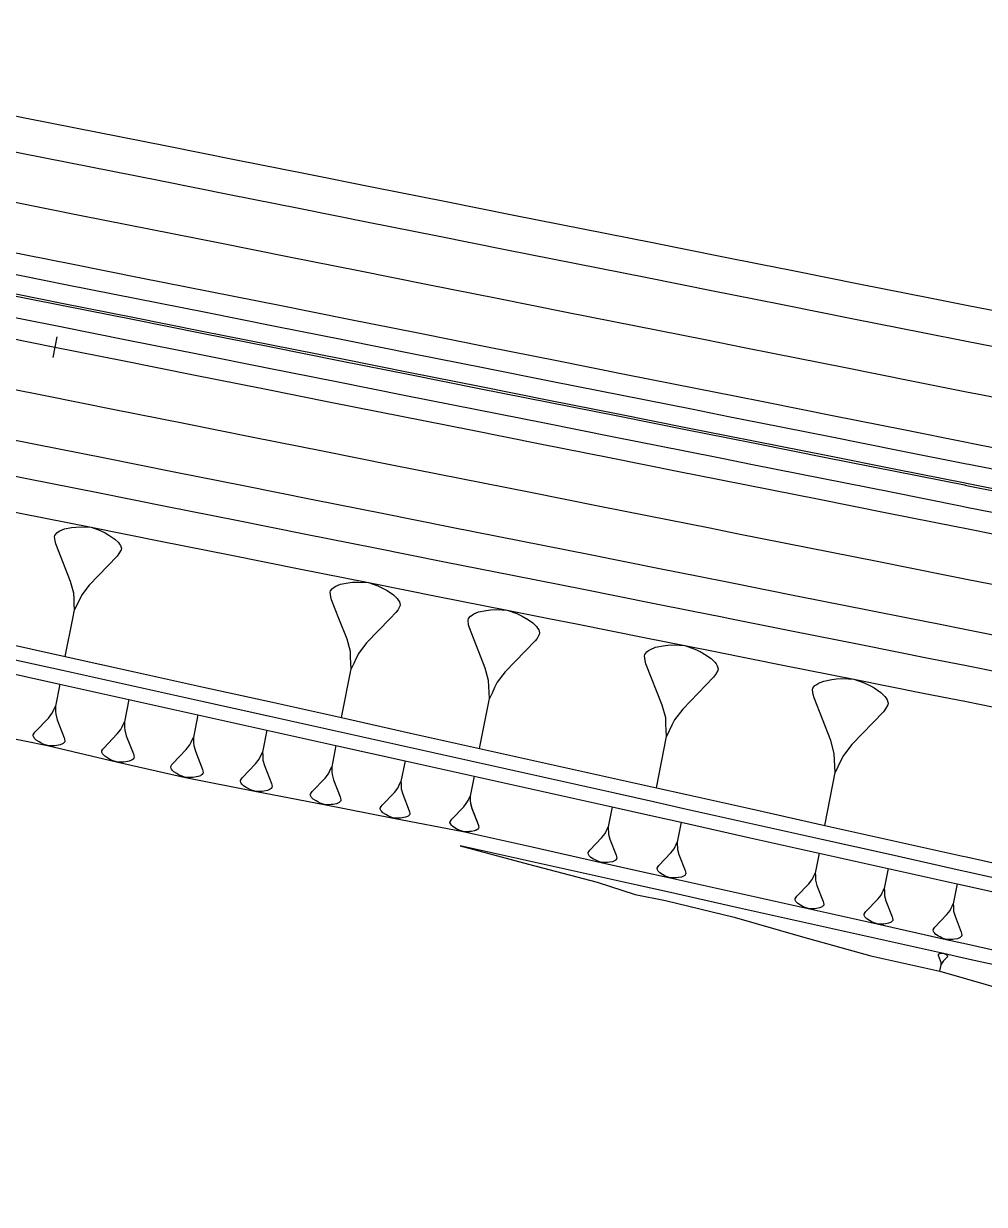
# Model space of a CAD drawing. Extents: x 388537 to 389570, y 804803 to 804975.
# Drawn here: x 389133.3 to 389201.3, y 804858.6 to 804942.1 of the extents above; entities that cross this region are included whole.
import ezdxf

# ---------------------------------------------------------------- set-up
doc = ezdxf.new("R2010")
doc.units = 0
doc.layers.get('0').update_dxf_attribs({"linetype": 'CONTINUOUS'})

msp = doc.modelspace()

# ---------------------------------------------------------------- linework, layer by layer
at = {"color": 3}
msp.add_line((389135.6738, 804919.9291), (389135.3809, 804918.4579), dxfattribs=at)
at = {"color": 7}
for p, q in [((389136.7134, 804906.4281), (389137.0145, 804906.466)), ((389137.0145, 804906.466), (389137.4098, 804906.4852)), ((389137.4098, 804906.4852), (389138.0876, 804906.4481)), ((389138.0876, 804906.4481), (389138.7278, 804906.2227)), ((389135.5091, 804905.787), (389135.5278, 804905.8812)), ((389135.547, 804905.4859), (389135.5091, 804905.787)), ((389135.5278, 804905.8812), (389135.6595, 804906.0507)), ((389135.6595, 804906.0507), (389135.7723, 804906.1261)), ((389135.7723, 804906.1261), (389135.8852, 804906.2015)), ((389135.8852, 804906.2015), (389136.2051, 804906.3336)), ((389136.2051, 804906.3336), (389136.7134, 804906.4281)), ((389138.7278, 804906.2227), (389139.0856, 804906.0536)), ((389139.0856, 804906.0536), (389139.3493, 804905.9032)), ((389139.3493, 804905.9032), (389139.7825, 804905.6212)), ((389139.7825, 804905.6212), (389140.0275, 804905.3767)), ((389135.6036, 804905.2788), (389135.547, 804905.4859)), ((389136.6413, 804902.6254), (389135.6036, 804905.2788)), ((389140.0275, 804905.3767), (389140.1029, 804905.2638)), ((389140.2162, 804904.8497), (389140.0658, 804904.5861)), ((389140.1029, 804905.2638), (389140.1783, 804905.1509)), ((389140.1783, 804905.1509), (389140.2349, 804904.9439)), ((389140.2349, 804904.9439), (389140.2162, 804904.8497)), ((389139.9342, 804904.4165), (389137.9592, 804902.3629)), ((389140.0658, 804904.5861), (389139.9342, 804904.4165)), ((389136.8679, 804901.7972), (389136.6413, 804902.6254)), ((389137.9592, 804902.3629), (389137.4327, 804901.6848)), ((389155.2798, 804902.2054), (389155.3979, 804902.2843)), ((389155.3979, 804902.2843), (389155.7327, 804902.4224)), ((389155.7327, 804902.4224), (389156.2645, 804902.5214)), ((389156.2645, 804902.5214), (389156.5796, 804902.561)), ((389156.5796, 804902.561), (389156.9933, 804902.5811)), ((389156.9933, 804902.5811), (389157.7025, 804902.5423)), ((389157.7025, 804902.5423), (389158.3724, 804902.3065)), ((389158.3724, 804902.3065), (389158.7469, 804902.1295)), ((389136.887, 804901.4019), (389136.8679, 804901.7972)), ((389137.4327, 804901.6848), (389137.2636, 804901.3269)), ((389155.0043, 804901.8506), (389155.0239, 804901.9491)), ((389155.044, 804901.5354), (389155.0043, 804901.8506)), ((389155.0239, 804901.9491), (389155.1617, 804902.1265)), ((389155.1033, 804901.3188), (389155.044, 804901.5354)), ((389155.1617, 804902.1265), (389155.2798, 804902.2054)), ((389158.7469, 804902.1295), (389159.0228, 804901.9721)), ((389159.0228, 804901.9721), (389159.4761, 804901.677)), ((389159.4761, 804901.677), (389159.7324, 804901.4212)), ((389136.8036, 804900), (389136.9253, 804900.6113)), ((389136.9062, 804901.0066), (389136.887, 804901.4019)), ((389136.9253, 804900.6113), (389136.9062, 804901.0066)), ((389137.0945, 804900.9691), (389136.9253, 804900.6113)), ((389137.2636, 804901.3269), (389137.0945, 804900.9691)), ((389155.619, 804900), (389155.1033, 804901.3188)), ((389159.7324, 804901.4212), (389159.8113, 804901.303)), ((389159.9299, 804900.8698), (389159.7725, 804900.5939)), ((389159.8113, 804901.303), (389159.8902, 804901.1849)), ((389159.8902, 804901.1849), (389159.9495, 804900.9683)), ((389159.9495, 804900.9683), (389159.9299, 804900.8698)), ((389166.0391, 804900.568), (389166.3614, 804900.6086)), ((389166.3614, 804900.6086), (389166.7845, 804900.6291)), ((389166.7845, 804900.6291), (389167.5099, 804900.5894)), ((389136.2692, 804897.3163), (389136.8036, 804900)), ((389156.189, 804898.5422), (389155.619, 804900)), ((389159.2343, 804900), (389157.5682, 804898.2675)), ((389159.6348, 804900.4165), (389159.2343, 804900)), ((389159.7725, 804900.5939), (389159.6348, 804900.4165)), ((389164.7501, 804899.8819), (389164.7702, 804899.9826)), ((389164.7907, 804899.5595), (389164.7501, 804899.8819)), ((389164.7702, 804899.9826), (389164.7837, 804900)), ((389164.7837, 804900), (389164.9111, 804900.1641)), ((389164.9111, 804900.1641), (389165.0319, 804900.2448)), ((389165.0319, 804900.2448), (389165.1527, 804900.3255)), ((389165.1527, 804900.3255), (389165.4951, 804900.4668)), ((389165.4951, 804900.4668), (389166.0391, 804900.568)), ((389167.5099, 804900.5894), (389168.1952, 804900.3482)), ((389168.1952, 804900.3482), (389168.5782, 804900.1672)), ((389168.5782, 804900.1672), (389168.8604, 804900.0062)), ((389168.8604, 804900.0062), (389168.87, 804900)), ((389168.87, 804900), (389169.3241, 804899.7044)), ((389164.8513, 804899.3379), (389164.7907, 804899.5595)), ((389165.9619, 804896.4978), (389164.8513, 804899.3379)), ((389169.3241, 804899.7044), (389169.5863, 804899.4426)), ((389169.5863, 804899.4426), (389169.667, 804899.3218)), ((389169.667, 804899.3218), (389169.7477, 804899.201)), ((389169.7477, 804899.201), (389169.8083, 804898.9794)), ((389169.8083, 804898.9794), (389169.7882, 804898.8786)), ((389156.4262, 804897.6756), (389156.189, 804898.5422)), ((389157.5682, 804898.2675), (389157.0172, 804897.5579)), ((389169.4864, 804898.415), (389167.3726, 804896.2169)), ((389169.6273, 804898.5964), (389169.4864, 804898.415)), ((389169.7882, 804898.8786), (389169.6273, 804898.5964)), ((389178.5538, 804898.0668), (389178.8856, 804898.1086)), ((389178.8856, 804898.1086), (389179.3211, 804898.1297)), ((389179.3211, 804898.1297), (389180.0677, 804898.0888)), ((389156.4462, 804897.262), (389156.4262, 804897.6756)), ((389156.4663, 804896.8483), (389156.4462, 804897.262)), ((389157.0172, 804897.5579), (389156.8403, 804897.1835)), ((389177.2271, 804897.3606), (389177.2478, 804897.4643)), ((389177.2689, 804897.0288), (389177.2271, 804897.3606)), ((389177.2478, 804897.4643), (389177.3928, 804897.6511)), ((389177.3928, 804897.6511), (389177.5171, 804897.7341)), ((389177.5171, 804897.7341), (389177.6415, 804897.8172)), ((389177.6415, 804897.8172), (389177.9939, 804897.9627)), ((389177.9939, 804897.9627), (389178.5538, 804898.0668)), ((389180.0677, 804898.0888), (389180.773, 804897.8406)), ((389180.773, 804897.8406), (389181.1672, 804897.6542)), ((389181.1672, 804897.6542), (389181.4577, 804897.4886)), ((389181.4577, 804897.4886), (389181.935, 804897.1779)), ((389155.7997, 804892.9868), (389156.4863, 804896.4346)), ((389156.4863, 804896.4346), (389156.4663, 804896.8483)), ((389156.6633, 804896.8091), (389156.4863, 804896.4346)), ((389156.8403, 804897.1835), (389156.6633, 804896.8091)), ((389166.2044, 804895.6115), (389165.9619, 804896.4978)), ((389177.3313, 804896.8007), (389177.2689, 804897.0288)), ((389178.4744, 804893.8775), (389177.3313, 804896.8007)), ((389181.935, 804897.1779), (389182.2048, 804896.9085)), ((389182.2048, 804896.9085), (389182.2878, 804896.7842)), ((389182.2878, 804896.7842), (389182.3709, 804896.6598)), ((389182.3709, 804896.6598), (389182.4333, 804896.4317)), ((389182.4333, 804896.4317), (389182.4127, 804896.328)), ((389166.2249, 804895.1884), (389166.2044, 804895.6115)), ((389167.3726, 804896.2169), (389166.809, 804895.4911)), ((389182.102, 804895.8508), (389179.9263, 804893.5884)), ((389182.247, 804896.0375), (389182.102, 804895.8508)), ((389182.4127, 804896.328), (389182.247, 804896.0375)), ((389189.898, 804895.5775), (389190.4732, 804895.6845)), ((389190.4732, 804895.6845), (389190.814, 804895.7274)), ((389190.814, 804895.7274), (389191.2615, 804895.7491)), ((389191.2615, 804895.7491), (389192.0286, 804895.7071)), ((389192.0286, 804895.7071), (389192.7532, 804895.4521)), ((389135.8786, 804895.3548), (389135.5667, 804893.7884)), ((389166.2455, 804894.7652), (389166.2249, 804895.1884)), ((389166.266, 804894.3421), (389166.2455, 804894.7652)), ((389166.628, 804895.1081), (389166.447, 804894.7251)), ((389166.809, 804895.4911), (389166.628, 804895.1081)), ((389189.1101, 804894.9589), (389189.1313, 804895.0655)), ((389189.153, 804894.618), (389189.1101, 804894.9589)), ((389189.1313, 804895.0655), (389189.2803, 804895.2574)), ((389189.2803, 804895.2574), (389189.4081, 804895.3427)), ((389189.4081, 804895.3427), (389189.5359, 804895.428)), ((389189.5359, 804895.428), (389189.898, 804895.5775)), ((389192.7532, 804895.4521), (389193.1582, 804895.2606)), ((389193.1582, 804895.2606), (389193.4567, 804895.0904)), ((389193.4567, 804895.0904), (389193.947, 804894.7712)), ((389193.947, 804894.7712), (389194.2243, 804894.4945)), ((389140.7616, 804894.2741), (389140.4442, 804892.6799)), ((389165.5637, 804890.8155), (389166.266, 804894.3421)), ((389166.447, 804894.7251), (389166.266, 804894.3421)), ((389189.2171, 804894.3837), (389189.153, 804894.618)), ((389190.3916, 804891.3804), (389189.2171, 804894.3837)), ((389194.2243, 804894.4945), (389194.3096, 804894.3667)), ((389194.3096, 804894.3667), (389194.3949, 804894.2389)), ((389194.3949, 804894.2389), (389194.459, 804894.0046)), ((389194.459, 804894.0046), (389194.4378, 804893.898)), ((389135.0752, 804892.9557), (389135.3255, 804893.278)), ((389135.3255, 804893.278), (389135.4059, 804893.4482)), ((389135.4059, 804893.4482), (389135.4863, 804893.6183)), ((389135.4863, 804893.6183), (389135.5667, 804893.7884)), ((389135.5667, 804893.7884), (389135.5758, 804893.6004)), ((389135.5758, 804893.6004), (389135.5849, 804893.4125)), ((389135.5849, 804893.4125), (389135.594, 804893.2246)), ((389135.594, 804893.2246), (389135.7018, 804892.8309)), ((389145.6443, 804893.1922), (389145.3261, 804891.5941)), ((389178.724, 804892.9652), (389178.4744, 804893.8775)), ((389179.9263, 804893.5884), (389179.3463, 804892.8413)), ((389194.1186, 804893.4077), (389191.8833, 804891.0833)), ((389194.2676, 804893.5996), (389194.1186, 804893.4077)), ((389194.4378, 804893.898), (389194.2676, 804893.5996)), ((389134.1363, 804891.9793), (389135.0752, 804892.9557)), ((389135.7018, 804892.8309), (389136.1951, 804891.5694)), ((389140.1987, 804892.1606), (389140.2805, 804892.3337)), ((389140.2805, 804892.3337), (389140.3623, 804892.5068)), ((389140.3623, 804892.5068), (389140.4442, 804892.6799)), ((389140.4442, 804892.6799), (389140.4534, 804892.4887)), ((389140.4534, 804892.4887), (389140.4627, 804892.2974)), ((389140.4627, 804892.2974), (389140.472, 804892.1062)), ((389178.7451, 804892.5298), (389178.724, 804892.9652)), ((389178.7662, 804892.0943), (389178.7451, 804892.5298)), ((389179.16, 804892.4471), (389178.9736, 804892.053)), ((389179.3463, 804892.8413), (389179.16, 804892.4471)), ((389133.9933, 804891.7286), (389134.0022, 804891.7734)), ((389134.0202, 804891.6302), (389133.9933, 804891.7286)), ((389134.0022, 804891.7734), (389134.0737, 804891.8988)), ((389134.0561, 804891.5765), (389134.0202, 804891.6302)), ((389134.0919, 804891.5229), (389134.0561, 804891.5765)), ((389134.0737, 804891.8988), (389134.1363, 804891.9793)), ((389134.2084, 804891.4066), (389134.0919, 804891.5229)), ((389136.1951, 804891.5694), (389136.222, 804891.471)), ((389136.222, 804891.471), (389136.24, 804891.3278)), ((389138.9885, 804890.8389), (389139.9439, 804891.8325)), ((389139.9439, 804891.8325), (389140.1987, 804892.1606)), ((389140.472, 804892.1062), (389140.5816, 804891.7055)), ((389140.5816, 804891.7055), (389141.0836, 804890.4217)), ((389145.162, 804891.247), (389145.2441, 804891.4205)), ((389145.2441, 804891.4205), (389145.3261, 804891.5941)), ((389145.3261, 804891.5941), (389145.3354, 804891.4024)), ((389150.5269, 804892.1093), (389150.216, 804890.5482)), ((389178.0645, 804888.0289), (389178.7873, 804891.6588)), ((389178.7873, 804891.6588), (389178.7662, 804892.0943)), ((389178.9736, 804892.053), (389178.7873, 804891.6588)), ((389134.4143, 804891.2726), (389134.2084, 804891.4066)), ((389134.5397, 804891.2011), (389134.4143, 804891.2726)), ((389134.7098, 804891.1207), (389134.5397, 804891.2011)), ((389135.0142, 804891.0135), (389134.7098, 804891.1207)), ((389135.3364, 804890.9959), (389135.0142, 804891.0135)), ((389135.5243, 804891.005), (389135.3364, 804890.9959)), ((389135.6675, 804891.023), (389135.5243, 804891.005)), ((389135.9091, 804891.068), (389135.6675, 804891.023)), ((389136.0612, 804891.1308), (389135.9091, 804891.068)), ((389136.1149, 804891.1666), (389136.0612, 804891.1308)), ((389136.1685, 804891.2024), (389136.1149, 804891.1666)), ((389136.2311, 804891.283), (389136.1685, 804891.2024)), ((389136.24, 804891.3278), (389136.2311, 804891.283)), ((389138.843, 804890.5838), (389138.852, 804890.6293)), ((389138.8704, 804890.4836), (389138.843, 804890.5838)), ((389138.852, 804890.6293), (389138.9248, 804890.7569)), ((389138.9248, 804890.7569), (389138.9885, 804890.8389)), ((389143.8668, 804889.7485), (389144.8246, 804890.7445)), ((389144.8246, 804890.7445), (389145.08, 804891.0734)), ((389145.08, 804891.0734), (389145.162, 804891.247)), ((389145.3354, 804891.4024), (389145.3447, 804891.2106)), ((389145.3447, 804891.2106), (389145.354, 804891.0189)), ((389145.354, 804891.0189), (389145.4639, 804890.6172)), ((389145.4639, 804890.6172), (389145.9672, 804889.3302)), ((389155.4092, 804891.0253), (389155.1088, 804889.5168)), ((389190.648, 804890.4431), (389190.3916, 804891.3804)), ((389191.8833, 804891.0833), (389191.2874, 804890.3158)), ((389138.9068, 804890.429), (389138.8704, 804890.4836)), ((389138.9433, 804890.3744), (389138.9068, 804890.429)), ((389139.0618, 804890.2561), (389138.9433, 804890.3744)), ((389139.2714, 804890.1197), (389139.0618, 804890.2561)), ((389139.399, 804890.0469), (389139.2714, 804890.1197)), ((389139.5721, 804889.9651), (389139.399, 804890.0469)), ((389139.8819, 804889.856), (389139.5721, 804889.9651)), ((389140.2098, 804889.8381), (389139.8819, 804889.856)), ((389140.401, 804889.8474), (389140.2098, 804889.8381)), ((389140.5467, 804889.8657), (389140.401, 804889.8474)), ((389140.7926, 804889.9115), (389140.5467, 804889.8657)), ((389140.9474, 804889.9753), (389140.7926, 804889.9115)), ((389141.002, 804890.0118), (389140.9474, 804889.9753)), ((389141.0566, 804890.0483), (389141.002, 804890.0118)), ((389141.1203, 804890.1303), (389141.0566, 804890.0483)), ((389141.0836, 804890.4217), (389141.111, 804890.3216)), ((389141.111, 804890.3216), (389141.1294, 804890.1759)), ((389141.1294, 804890.1759), (389141.1203, 804890.1303)), ((389143.8029, 804889.6662), (389143.8668, 804889.7485)), ((389149.7262, 804889.7183), (389149.9756, 804890.0396)), ((389149.9756, 804890.0396), (389150.0558, 804890.2092)), ((389150.0558, 804890.2092), (389150.1359, 804890.3787)), ((389150.1359, 804890.3787), (389150.216, 804890.5482)), ((389150.216, 804890.5482), (389150.2251, 804890.3609)), ((389150.2251, 804890.3609), (389150.2342, 804890.1736)), ((389150.2342, 804890.1736), (389150.2432, 804889.9863)), ((389150.2432, 804889.9863), (389150.3506, 804889.594)), ((389160.2913, 804889.9402), (389160.0001, 804888.4782)), ((389190.6697, 804889.9956), (389190.648, 804890.4431)), ((389190.6914, 804889.5482), (389190.6697, 804889.9956)), ((389191.0959, 804889.9108), (389190.9045, 804889.5058)), ((389191.2874, 804890.3158), (389191.0959, 804889.9108)), ((389143.7209, 804889.4927), (389143.73, 804889.5383)), ((389143.7484, 804889.3923), (389143.7209, 804889.4927)), ((389143.73, 804889.5383), (389143.8029, 804889.6662)), ((389143.7849, 804889.3375), (389143.7484, 804889.3923)), ((389143.8215, 804889.2828), (389143.7849, 804889.3375)), ((389143.9403, 804889.1642), (389143.8215, 804889.2828)), ((389144.1504, 804889.0274), (389143.9403, 804889.1642)), ((389144.2783, 804888.9544), (389144.1504, 804889.0274)), ((389144.4519, 804888.8724), (389144.2783, 804888.9544)), ((389145.8853, 804888.9193), (389145.8306, 804888.8827)), ((389145.9401, 804888.9558), (389145.8853, 804888.9193)), ((389146.0039, 804889.0381), (389145.9401, 804888.9558)), ((389145.9672, 804889.3302), (389145.9946, 804889.2298)), ((389145.9946, 804889.2298), (389146.013, 804889.0837)), ((389146.013, 804889.0837), (389146.0039, 804889.0381)), ((389148.7905, 804888.7454), (389149.7262, 804889.7183)), ((389150.3506, 804889.594), (389150.8422, 804888.3368)), ((389154.6355, 804888.715), (389154.8765, 804889.0254)), ((389154.8765, 804889.0254), (389154.954, 804889.1892)), ((389154.954, 804889.1892), (389155.0314, 804889.353)), ((389155.0314, 804889.353), (389155.1088, 804889.5168)), ((389155.1088, 804889.5168), (389155.1176, 804889.3359)), ((389155.1176, 804889.3359), (389155.1263, 804889.1549)), ((389155.1263, 804889.1549), (389155.1351, 804888.9739)), ((389155.1351, 804888.9739), (389155.2389, 804888.5948)), ((389189.9705, 804885.3714), (389190.7131, 804889.1008)), ((389190.7131, 804889.1008), (389190.6914, 804889.5482)), ((389190.9045, 804889.5058), (389190.7131, 804889.1008)), ((389144.7624, 804888.7631), (389144.4519, 804888.8724)), ((389145.0911, 804888.7451), (389144.7624, 804888.7631)), ((389145.2828, 804888.7544), (389145.0911, 804888.7451)), ((389145.4289, 804888.7728), (389145.2828, 804888.7544)), ((389145.6754, 804888.8187), (389145.4289, 804888.7728)), ((389145.8306, 804888.8827), (389145.6754, 804888.8187)), ((389148.648, 804888.4955), (389148.6569, 804888.5401)), ((389148.6748, 804888.3974), (389148.648, 804888.4955)), ((389148.6569, 804888.5401), (389148.7281, 804888.665)), ((389148.7106, 804888.3439), (389148.6748, 804888.3974)), ((389148.7463, 804888.2905), (389148.7106, 804888.3439)), ((389148.7281, 804888.665), (389148.7905, 804888.7454)), ((389148.8623, 804888.1746), (389148.7463, 804888.2905)), ((389149.0676, 804888.041), (389148.8623, 804888.1746)), ((389150.8422, 804888.3368), (389150.869, 804888.2387)), ((389150.869, 804888.2387), (389150.887, 804888.096)), ((389150.887, 804888.096), (389150.8781, 804888.0514)), ((389153.7314, 804887.7748), (389154.6355, 804888.715)), ((389155.2389, 804888.5948), (389155.7139, 804887.3801)), ((389159.775, 804888.0018), (389159.85, 804888.1606)), ((389159.85, 804888.1606), (389159.9251, 804888.3194)), ((389159.9251, 804888.3194), (389160.0001, 804888.4782)), ((389160.0001, 804888.4782), (389160.0086, 804888.3027)), ((389160.0086, 804888.3027), (389160.0171, 804888.1273)), ((389160.0171, 804888.1273), (389160.0256, 804887.9519)), ((389165.1731, 804888.854), (389164.8911, 804887.4374)), ((389165.1731, 804888.854), (389164.8916, 804887.4403)), ((389149.1925, 804887.9698), (389149.0676, 804888.041)), ((389149.362, 804887.8896), (389149.1925, 804887.9698)), ((389149.6654, 804887.7829), (389149.362, 804887.8896)), ((389149.9865, 804887.7653), (389149.6654, 804887.7829)), ((389150.1738, 804887.7744), (389149.9865, 804887.7653)), ((389150.3164, 804887.7923), (389150.1738, 804887.7744)), ((389150.5572, 804887.8371), (389150.3164, 804887.7923)), ((389150.7088, 804887.8997), (389150.5572, 804887.8371)), ((389150.7623, 804887.9354), (389150.7088, 804887.8997)), ((389150.8158, 804887.9711), (389150.7623, 804887.9354)), ((389150.8781, 804888.0514), (389150.8158, 804887.9711)), ((389153.5937, 804887.5334), (389153.6023, 804887.5765)), ((389153.6196, 804887.4386), (389153.5937, 804887.5334)), ((389153.6023, 804887.5765), (389153.6711, 804887.6972)), ((389153.6541, 804887.3869), (389153.6196, 804887.4386)), ((389153.6886, 804887.3353), (389153.6541, 804887.3869)), ((389153.6711, 804887.6972), (389153.7314, 804887.7748)), ((389153.8008, 804887.2233), (389153.6886, 804887.3353)), ((389155.7139, 804887.3801), (389155.7398, 804887.2853)), ((389155.7398, 804887.2853), (389155.7572, 804887.1474)), ((389158.6651, 804886.7897), (389159.5414, 804887.7009)), ((389159.5414, 804887.7009), (389159.775, 804888.0018)), ((389160.0256, 804887.9519), (389160.1262, 804887.5845)), ((389160.1262, 804887.5845), (389160.5866, 804886.4071)), ((389164.7457, 804887.1298), (389164.8184, 804887.2836)), ((389164.7465, 804887.1332), (389164.8191, 804887.2867)), ((389164.8184, 804887.2836), (389164.8911, 804887.4374)), ((389164.8191, 804887.2867), (389164.8916, 804887.4403)), ((389164.8911, 804887.4374), (389164.8993, 804887.2675)), ((389164.8916, 804887.4403), (389164.8998, 804887.2707)), ((389164.8993, 804887.2675), (389164.9075, 804887.0975)), ((389164.8998, 804887.2707), (389164.9081, 804887.101)), ((389153.9991, 804887.0942), (389153.8008, 804887.2233)), ((389154.1198, 804887.0254), (389153.9991, 804887.0942)), ((389154.2836, 804886.9479), (389154.1198, 804887.0254)), ((389154.5767, 804886.8448), (389154.2836, 804886.9479)), ((389154.887, 804886.8278), (389154.5767, 804886.8448)), ((389155.068, 804886.8366), (389154.887, 804886.8278)), ((389155.2058, 804886.8539), (389155.068, 804886.8366)), ((389155.4385, 804886.8972), (389155.2058, 804886.8539)), ((389155.585, 804886.9577), (389155.4385, 804886.8972)), ((389155.6366, 804886.9922), (389155.585, 804886.9577)), ((389155.6883, 804887.0267), (389155.6366, 804886.9922)), ((389155.7486, 804887.1043), (389155.6883, 804887.0267)), ((389155.7572, 804887.1474), (389155.7486, 804887.1043)), ((389158.5316, 804886.5557), (389158.5399, 804886.5975)), ((389158.5568, 804886.4639), (389158.5316, 804886.5557)), ((389158.5399, 804886.5975), (389158.6067, 804886.7145)), ((389158.5902, 804886.4138), (389158.5568, 804886.4639)), ((389158.6237, 804886.3637), (389158.5902, 804886.4138)), ((389158.6067, 804886.7145), (389158.6651, 804886.7897)), ((389160.5866, 804886.4071), (389160.6117, 804886.3152)), ((389163.5976, 804885.8016), (389164.4466, 804886.6844)), ((389163.6007, 804885.8076), (389164.448, 804886.6887)), ((389164.4466, 804886.6844), (389164.6729, 804886.976)), ((389164.448, 804886.6887), (389164.6739, 804886.9797)), ((389164.6729, 804886.976), (389164.7457, 804887.1298)), ((389164.6739, 804886.9797), (389164.7465, 804887.1332)), ((389164.9075, 804887.0975), (389164.9158, 804886.9276)), ((389164.9081, 804887.101), (389164.9163, 804886.9314)), ((389164.9158, 804886.9276), (389165.0132, 804886.5716)), ((389164.9163, 804886.9314), (389165.0135, 804886.5761)), ((389165.0132, 804886.5716), (389165.4593, 804885.4308)), ((389165.0135, 804886.5761), (389165.4587, 804885.4377)), ((389174.9362, 804886.6783), (389174.6542, 804885.2619)), ((389158.7324, 804886.2552), (389158.6237, 804886.3637)), ((389158.9246, 804886.1301), (389158.7324, 804886.2552)), ((389159.0416, 804886.0633), (389158.9246, 804886.1301)), ((389159.2003, 804885.9883), (389159.0416, 804886.0633)), ((389159.4844, 804885.8883), (389159.2003, 804885.9883)), ((389159.7852, 804885.8718), (389159.4844, 804885.8883)), ((389159.9606, 804885.8803), (389159.7852, 804885.8718)), ((389160.0942, 804885.8972), (389159.9606, 804885.8803)), ((389160.3197, 804885.9391), (389160.0942, 804885.8972)), ((389160.4616, 804885.9977), (389160.3197, 804885.9391)), ((389160.5117, 804886.0312), (389160.4616, 804885.9977)), ((389160.5618, 804886.0646), (389160.5117, 804886.0312)), ((389160.6202, 804886.1398), (389160.5618, 804886.0646)), ((389160.6117, 804886.3152), (389160.6285, 804886.1816)), ((389160.6285, 804886.1816), (389160.6202, 804886.1398)), ((389163.4683, 804885.5748), (389163.4763, 804885.6153)), ((389163.4926, 804885.4858), (389163.4683, 804885.5748)), ((389163.4716, 804885.5814), (389163.4797, 804885.6218)), ((389163.496, 804885.4925), (389163.4716, 804885.5814)), ((389163.4763, 804885.6153), (389163.541, 804885.7287)), ((389163.4797, 804885.6218), (389163.5442, 804885.7349)), ((389163.541, 804885.7287), (389163.5976, 804885.8016)), ((389163.5442, 804885.7349), (389163.6007, 804885.8076)), ((389179.8175, 804885.5889), (389179.5354, 804884.1725)), ((389163.525, 804885.4373), (389163.4926, 804885.4858)), ((389163.5283, 804885.4441), (389163.496, 804885.4925)), ((389163.5574, 804885.3888), (389163.525, 804885.4373)), ((389163.5607, 804885.3957), (389163.5283, 804885.4441)), ((389163.6627, 804885.2837), (389163.5574, 804885.3888)), ((389163.6657, 804885.2908), (389163.5607, 804885.3957)), ((389163.849, 804885.1624), (389163.6627, 804885.2837)), ((389163.8516, 804885.1698), (389163.6657, 804885.2908)), ((389163.9623, 804885.0978), (389163.849, 804885.1624)), ((389163.9647, 804885.1052), (389163.8516, 804885.1698)), ((389164.1162, 804885.0251), (389163.9623, 804885.0978)), ((389164.1183, 804885.0327), (389163.9647, 804885.1052)), ((389164.3914, 804884.9282), (389164.1162, 804885.0251)), ((389164.393, 804884.936), (389164.1183, 804885.0327)), ((389164.6828, 804884.9122), (389164.3914, 804884.9282)), ((389164.6837, 804884.9201), (389164.393, 804884.936)), ((389164.8527, 804884.9205), (389164.6828, 804884.9122)), ((389164.8534, 804884.9283), (389164.6837, 804884.9201)), ((389164.9822, 804884.9368), (389164.8527, 804884.9205)), ((389164.9826, 804884.9446), (389164.8534, 804884.9283)), ((389165.2007, 804884.9774), (389164.9822, 804884.9368)), ((389165.2006, 804884.9851), (389164.9826, 804884.9446)), ((389165.3379, 804885.0418), (389165.2006, 804884.9851)), ((389165.3382, 804885.0342), (389165.2007, 804884.9774)), ((389165.3863, 804885.0741), (389165.3379, 804885.0418)), ((389165.3867, 804885.0666), (389165.3382, 804885.0342)), ((389165.4348, 804885.1065), (389165.3863, 804885.0741)), ((389165.4353, 804885.099), (389165.3867, 804885.0666)), ((389165.4912, 804885.1792), (389165.4348, 804885.1065)), ((389165.4919, 804885.1719), (389165.4353, 804885.099)), ((389165.4587, 804885.4377), (389165.483, 804885.3488)), ((389165.4593, 804885.4308), (389165.4836, 804885.3418)), ((389165.483, 804885.3488), (389165.4993, 804885.2196)), ((389165.4836, 804885.3418), (389165.4999, 804885.2124)), ((389165.4993, 804885.2196), (389165.4912, 804885.1792)), ((389165.4999, 804885.2124), (389165.4919, 804885.1719)), ((389174.2097, 804884.5089), (389174.4361, 804884.8004)), ((389174.4361, 804884.8004), (389174.5088, 804884.9542)), ((389174.5088, 804884.9542), (389174.5815, 804885.108)), ((389174.5815, 804885.108), (389174.6542, 804885.2619)), ((389174.6542, 804885.2619), (389174.6624, 804885.0919)), ((389174.6624, 804885.0919), (389174.6707, 804884.922)), ((389174.6707, 804884.922), (389174.6789, 804884.7521)), ((389174.6789, 804884.7521), (389174.7763, 804884.3961)), ((389173.3608, 804883.6261), (389174.2097, 804884.5089)), ((389174.7763, 804884.3961), (389175.2224, 804883.2554)), ((389179.39, 804883.8649), (389179.4627, 804884.0187)), ((389179.4627, 804884.0187), (389179.5354, 804884.1725)), ((389179.5354, 804884.1725), (389179.5437, 804884.0026)), ((389179.5437, 804884.0026), (389179.5519, 804883.8327)), ((389173.2315, 804883.3994), (389173.2395, 804883.4398)), ((389173.2558, 804883.3104), (389173.2315, 804883.3994)), ((389173.2395, 804883.4398), (389173.3042, 804883.5532)), ((389173.2882, 804883.2619), (389173.2558, 804883.3104)), ((389173.3206, 804883.2133), (389173.2882, 804883.2619)), ((389173.3042, 804883.5532), (389173.3608, 804883.6261)), ((389173.4259, 804883.1082), (389173.3206, 804883.2133)), ((389173.6122, 804882.987), (389173.4259, 804883.1082)), ((389175.2224, 804883.2554), (389175.2467, 804883.1664)), ((389175.2467, 804883.1664), (389175.263, 804883.0369)), ((389178.242, 804882.5368), (389179.091, 804883.4196)), ((389179.091, 804883.4196), (389179.3173, 804883.7111)), ((389179.3173, 804883.7111), (389179.39, 804883.8649)), ((389179.5519, 804883.8327), (389179.5601, 804883.6628)), ((389179.5601, 804883.6628), (389179.6575, 804883.3068)), ((389179.6575, 804883.3068), (389180.1036, 804882.1661)), ((389189.5799, 804883.4099), (389189.2979, 804881.9936)), ((389173.7255, 804882.9223), (389173.6122, 804882.987)), ((389173.8793, 804882.8496), (389173.7255, 804882.9223)), ((389174.1546, 804882.7528), (389173.8793, 804882.8496)), ((389174.4459, 804882.7368), (389174.1546, 804882.7528)), ((389174.6158, 804882.745), (389174.4459, 804882.7368)), ((389174.7453, 804882.7613), (389174.6158, 804882.745)), ((389174.9638, 804882.802), (389174.7453, 804882.7613)), ((389175.1013, 804882.8588), (389174.9638, 804882.802)), ((389175.1498, 804882.8912), (389175.1013, 804882.8588)), ((389175.1984, 804882.9236), (389175.1498, 804882.8912)), ((389175.2549, 804882.9965), (389175.1984, 804882.9236)), ((389175.263, 804883.0369), (389175.2549, 804882.9965)), ((389178.1128, 804882.3101), (389178.1208, 804882.3506)), ((389178.1371, 804882.2211), (389178.1128, 804882.3101)), ((389178.1208, 804882.3506), (389178.1855, 804882.4639)), ((389178.1855, 804882.4639), (389178.242, 804882.5368)), ((389194.4611, 804882.3203), (389194.1791, 804880.9041)), ((389178.1695, 804882.1726), (389178.1371, 804882.2211)), ((389178.2019, 804882.1241), (389178.1695, 804882.1726)), ((389178.3072, 804882.019), (389178.2019, 804882.1241)), ((389178.4934, 804881.8977), (389178.3072, 804882.019)), ((389178.6068, 804881.8331), (389178.4934, 804881.8977)), ((389178.7606, 804881.7604), (389178.6068, 804881.8331)), ((389179.0358, 804881.6635), (389178.7606, 804881.7604)), ((389179.3272, 804881.6476), (389179.0358, 804881.6635)), ((389179.4971, 804881.6558), (389179.3272, 804881.6476)), ((389179.6266, 804881.6721), (389179.4971, 804881.6558)), ((389179.845, 804881.7128), (389179.6266, 804881.6721)), ((389179.9825, 804881.7695), (389179.845, 804881.7128)), ((389180.0311, 804881.8019), (389179.9825, 804881.7695)), ((389180.0796, 804881.8343), (389180.0311, 804881.8019)), ((389180.1362, 804881.9072), (389180.0796, 804881.8343)), ((389180.1036, 804882.1661), (389180.1279, 804882.0771)), ((389180.1279, 804882.0771), (389180.1442, 804881.9477)), ((389180.1442, 804881.9477), (389180.1362, 804881.9072)), ((389188.8535, 804881.2407), (389189.0798, 804881.5322)), ((389189.0798, 804881.5322), (389189.1525, 804881.686)), ((389189.1525, 804881.686), (389189.2252, 804881.8398)), ((389189.2252, 804881.8398), (389189.2979, 804881.9936)), ((389189.2979, 804881.9936), (389189.3061, 804881.8236)), ((389189.3061, 804881.8236), (389189.3143, 804881.6537)), ((389189.3143, 804881.6537), (389189.3226, 804881.4838)), ((389189.3226, 804881.4838), (389189.42, 804881.1279)), ((389188.0046, 804880.3579), (389188.8535, 804881.2407)), ((389189.42, 804881.1279), (389189.866, 804879.9873)), ((389193.961, 804880.4427), (389194.0337, 804880.5965)), ((389194.0337, 804880.5965), (389194.1064, 804880.7503)), ((389194.1064, 804880.7503), (389194.1791, 804880.9041)), ((389194.1791, 804880.9041), (389194.1873, 804880.7342)), ((389194.1873, 804880.7342), (389194.1956, 804880.5642)), ((389194.1956, 804880.5642), (389194.2038, 804880.3943)), ((389199.3423, 804881.2308), (389199.0603, 804879.8146)), ((389187.8753, 804880.1313), (389187.8833, 804880.1717)), ((389187.8996, 804880.0423), (389187.8753, 804880.1313)), ((389187.8833, 804880.1717), (389187.948, 804880.2851)), ((389187.932, 804879.9938), (389187.8996, 804880.0423)), ((389187.9645, 804879.9452), (389187.932, 804879.9938)), ((389187.948, 804880.2851), (389188.0046, 804880.3579)), ((389188.0697, 804879.8401), (389187.9645, 804879.9452)), ((389188.256, 804879.7189), (389188.0697, 804879.8401)), ((389188.3693, 804879.6543), (389188.256, 804879.7189)), ((389189.8986, 804879.7284), (389189.842, 804879.6555)), ((389189.866, 804879.9873), (389189.8903, 804879.8983)), ((389189.8903, 804879.8983), (389189.9066, 804879.7688)), ((389189.9066, 804879.7688), (389189.8986, 804879.7284)), ((389192.8858, 804879.2685), (389193.7347, 804880.1512)), ((389193.7347, 804880.1512), (389193.961, 804880.4427)), ((389194.2038, 804880.3943), (389194.3012, 804880.0384)), ((389194.3012, 804880.0384), (389194.7472, 804878.8979)), ((389198.9876, 804879.6608), (389199.0603, 804879.8146)), ((389199.0603, 804879.8146), (389199.0685, 804879.6447)), ((389188.5231, 804879.5816), (389188.3693, 804879.6543)), ((389188.7983, 804879.4847), (389188.5231, 804879.5816)), ((389189.0896, 804879.4688), (389188.7983, 804879.4847)), ((389189.2595, 804879.477), (389189.0896, 804879.4688)), ((389189.389, 804879.4933), (389189.2595, 804879.477)), ((389189.6074, 804879.5339), (389189.389, 804879.4933)), ((389189.7449, 804879.5907), (389189.6074, 804879.5339)), ((389189.7935, 804879.6231), (389189.7449, 804879.5907)), ((389189.842, 804879.6555), (389189.7935, 804879.6231)), ((389192.7566, 804879.0418), (389192.7646, 804879.0823)), ((389192.7809, 804878.9528), (389192.7566, 804879.0418)), ((389192.7646, 804879.0823), (389192.8293, 804879.1956)), ((389192.8133, 804878.9043), (389192.7809, 804878.9528)), ((389192.8457, 804878.8558), (389192.8133, 804878.9043)), ((389192.8293, 804879.1956), (389192.8858, 804879.2685)), ((389194.7472, 804878.8979), (389194.7715, 804878.8089)), ((389197.7671, 804878.1791), (389198.6159, 804879.0617)), ((389198.6159, 804879.0617), (389198.8422, 804879.3532)), ((389198.8422, 804879.3532), (389198.9149, 804879.507)), ((389198.9149, 804879.507), (389198.9876, 804879.6608)), ((389199.0685, 804879.6447), (389199.0768, 804879.4748)), ((389199.0768, 804879.4748), (389199.085, 804879.3049)), ((389199.085, 804879.3049), (389199.1824, 804878.9489)), ((389199.1824, 804878.9489), (389199.6284, 804877.8084)), ((389192.951, 804878.7507), (389192.8457, 804878.8558)), ((389193.1372, 804878.6295), (389192.951, 804878.7507)), ((389193.2505, 804878.5649), (389193.1372, 804878.6295)), ((389193.4043, 804878.4922), (389193.2505, 804878.5649)), ((389193.6795, 804878.3953), (389193.4043, 804878.4922)), ((389193.9708, 804878.3794), (389193.6795, 804878.3953)), ((389194.1408, 804878.3876), (389193.9708, 804878.3794)), ((389194.2702, 804878.4039), (389194.1408, 804878.3876)), ((389194.4886, 804878.4445), (389194.2702, 804878.4039)), ((389194.6261, 804878.5013), (389194.4886, 804878.4445)), ((389194.6747, 804878.5337), (389194.6261, 804878.5013)), ((389194.7232, 804878.5661), (389194.6747, 804878.5337)), ((389194.7798, 804878.639), (389194.7232, 804878.5661)), ((389194.7715, 804878.8089), (389194.7878, 804878.6794)), ((389194.7878, 804878.6794), (389194.7798, 804878.639)), ((389197.6459, 804877.9929), (389197.7105, 804878.1062)), ((389197.7105, 804878.1062), (389197.7671, 804878.1791)), ((389197.6378, 804877.9524), (389197.6459, 804877.9929)), ((389197.6622, 804877.8634), (389197.6378, 804877.9524)), ((389197.6946, 804877.8149), (389197.6622, 804877.8634)), ((389197.727, 804877.7664), (389197.6946, 804877.8149)), ((389197.8323, 804877.6613), (389197.727, 804877.7664)), ((389198.0185, 804877.5401), (389197.8323, 804877.6613)), ((389198.1318, 804877.4754), (389198.0185, 804877.5401)), ((389198.2856, 804877.4027), (389198.1318, 804877.4754)), ((389198.5608, 804877.3059), (389198.2856, 804877.4027)), ((389198.8521, 804877.2899), (389198.5608, 804877.3059)), ((389199.022, 804877.2982), (389198.8521, 804877.2899)), ((389199.1514, 804877.3145), (389199.022, 804877.2982)), ((389199.3698, 804877.3551), (389199.1514, 804877.3145)), ((389199.5074, 804877.4119), (389199.3698, 804877.3551)), ((389199.5559, 804877.4443), (389199.5074, 804877.4119)), ((389199.6044, 804877.4767), (389199.5559, 804877.4443)), ((389199.661, 804877.5495), (389199.6044, 804877.4767)), ((389199.6284, 804877.8084), (389199.6527, 804877.7195)), ((389199.6527, 804877.7195), (389199.669, 804877.59)), ((389199.669, 804877.59), (389199.661, 804877.5495)), ((389198.0048, 804876.2327), (389198.0075, 804876.2459)), ((389198.0102, 804876.1906), (389198.0048, 804876.2327)), ((389198.0075, 804876.2459), (389198.0259, 804876.2696)), ((389198.0181, 804876.1616), (389198.0102, 804876.1906)), ((389198.1632, 804875.7905), (389198.0181, 804876.1616)), ((389198.0259, 804876.2696), (389198.0417, 804876.2801)), ((389198.0417, 804876.2801), (389198.0575, 804876.2907)), ((389198.0575, 804876.2907), (389198.1022, 804876.3091)), ((389198.1022, 804876.3091), (389198.1733, 804876.3223)), ((389198.1949, 804875.6747), (389198.1632, 804875.7905)), ((389198.1733, 804876.3223), (389198.2154, 804876.3276)), ((389198.1976, 804875.6194), (389198.1949, 804875.6747)), ((389198.2002, 804875.5641), (389198.1976, 804875.6194)), ((389198.2029, 804875.5088), (389198.2002, 804875.5641)), ((389198.2266, 804875.5589), (389198.2029, 804875.5088)), ((389198.2154, 804876.3276), (389198.2707, 804876.3303)), ((389198.2502, 804875.6089), (389198.2266, 804875.5589)), ((389198.2739, 804875.6589), (389198.2502, 804875.6089)), ((389198.2707, 804876.3303), (389198.3655, 804876.3251)), ((389198.3475, 804875.7538), (389198.2739, 804875.6589)), ((389198.6237, 804876.041), (389198.3475, 804875.7538)), ((389198.3655, 804876.3251), (389198.455, 804876.2936)), ((389198.455, 804876.2936), (389198.5051, 804876.27)), ((389198.5051, 804876.27), (389198.5419, 804876.2489)), ((389198.5419, 804876.2489), (389198.6025, 804876.2095)), ((389198.6025, 804876.2095), (389198.6368, 804876.1753)), ((389198.6421, 804876.0647), (389198.6237, 804876.041)), ((389198.6368, 804876.1753), (389198.6473, 804876.1595)), ((389198.6632, 804876.1016), (389198.6421, 804876.0647)), ((389198.6473, 804876.1595), (389198.6579, 804876.1437)), ((389198.6579, 804876.1437), (389198.6658, 804876.1148)), ((389198.6658, 804876.1148), (389198.6632, 804876.1016)), ((389198.1112, 804875.048), (389198.2029, 804875.5088))]:
    msp.add_line(p, q, dxfattribs=at)
at = {"color": 2, "linetype": 'CONTINUOUS'}
for points in [[(389100, 804942.0722), (389104.2282, 804941.2302), (389109.132, 804940.2538), (389114.0357, 804939.2773), (389118.9394, 804938.3009), (389123.8432, 804937.3244), (389128.7469, 804936.348), (389133.6506, 804935.3715), (389138.5543, 804934.3951), (389143.4581, 804933.4186), (389148.3618, 804932.4422), (389153.2655, 804931.4657), (389158.1692, 804930.4892), (389163.073, 804929.5128), (389167.9767, 804928.5363), (389172.8804, 804927.5599), (389177.7842, 804926.5834), (389182.6879, 804925.607), (389185.4382, 804925.0593), (389187.5916, 804924.6305), (389192.4953, 804923.6541), (389197.3991, 804922.6776), (389200, 804922.1597)], [(389100, 804930.8562), (389102.08, 804930.442), (389106.9838, 804929.4656), (389111.8875, 804928.4891), (389116.7912, 804927.5127), (389121.695, 804926.5362), (389126.5987, 804925.5598), (389131.5024, 804924.5833), (389136.4061, 804923.6069), (389141.3099, 804922.6304), (389146.2136, 804921.654), (389151.1173, 804920.6775), (389156.021, 804919.701), (389160.9248, 804918.7246), (389165.8285, 804917.7481), (389170.7322, 804916.7717), (389175.636, 804915.7952), (389180.5397, 804914.8188), (389183.29, 804914.2711), (389185.4434, 804913.8423), (389190.3471, 804912.8659), (389195.2509, 804911.8894), (389200, 804910.9438)], [(389100, 804927.7973), (389101.4942, 804927.4998), (389106.3979, 804926.5233), (389111.3016, 804925.5469), (389116.2054, 804924.5704), (389121.1091, 804923.594), (389126.0128, 804922.6175), (389130.9165, 804921.6411), (389135.8203, 804920.6646), (389140.724, 804919.6882), (389145.6277, 804918.7117), (389150.5315, 804917.7353), (389155.4352, 804916.7588), (389160.3389, 804915.7824), (389165.2426, 804914.8059), (389170.1464, 804913.8295), (389175.0501, 804912.853), (389179.9538, 804911.8766), (389182.7041, 804911.3289), (389184.8575, 804910.9001), (389189.7613, 804909.9237), (389194.665, 804908.9472), (389199.5687, 804907.9707), (389200, 804907.8849)], [(389200, 804922.1597), (389202.3028, 804921.7012), (389207.2065, 804920.7247), (389212.1102, 804919.7483), (389217.014, 804918.7718), (389221.9177, 804917.7954), (389226.8214, 804916.8189), (389231.7252, 804915.8425), (389236.6289, 804914.866), (389241.5326, 804913.8896), (389246.4363, 804912.9131), (389251.3401, 804911.9367), (389256.2438, 804910.9602), (389261.1475, 804909.9838), (389266.0512, 804909.0073), (389270.955, 804908.0309), (389275.8587, 804907.0544), (389280.7624, 804906.078), (389285.6662, 804905.1015), (389290.5699, 804904.1251), (389295.4736, 804903.1486), (389300, 804902.2473)], [(389100, 804916.5813), (389104.2497, 804915.7351), (389109.1534, 804914.7587), (389114.0572, 804913.7822), (389118.9609, 804912.8058), (389123.8646, 804911.8293), (389128.7683, 804910.8529), (389133.6721, 804909.8764), (389138.5758, 804908.9), (389143.4795, 804907.9235), (389148.3833, 804906.9471), (389153.287, 804905.9706), (389158.1907, 804904.9942), (389163.0944, 804904.0177), (389167.9982, 804903.0413), (389172.9019, 804902.0648), (389177.8056, 804901.0884), (389180.5559, 804900.5407), (389182.7093, 804900.1119), (389183.2713, 804900)], [(389200, 804910.9438), (389200.1546, 804910.913), (389205.0583, 804909.9365), (389209.9621, 804908.9601), (389214.8658, 804907.9836), (389219.7695, 804907.0072), (389224.6732, 804906.0307), (389229.577, 804905.0543), (389234.4807, 804904.0778), (389239.3844, 804903.1014), (389244.2881, 804902.1249), (389249.1919, 804901.1485), (389254.0956, 804900.172), (389254.9595, 804900)], [(389200, 804907.8849), (389204.4725, 804906.9943), (389209.3762, 804906.0178), (389214.2799, 804905.0414), (389219.1836, 804904.0649), (389224.0874, 804903.0885), (389228.9911, 804902.112), (389233.8948, 804901.1356), (389238.7985, 804900.1591), (389239.5977, 804900)], [(389183.2713, 804900), (389187.6131, 804899.1354), (389192.5168, 804898.159), (389197.4205, 804897.1825), (389200, 804896.6689)], [(389200, 804896.6689), (389202.3243, 804896.2061), (389207.228, 804895.2296), (389212.1317, 804894.2532), (389217.0354, 804893.2767), (389221.9392, 804892.3003), (389226.8429, 804891.3238), (389231.7466, 804890.3474), (389236.6504, 804889.3709), (389241.5541, 804888.3945), (389246.4578, 804887.418), (389251.3615, 804886.4416), (389256.2653, 804885.4651), (389261.169, 804884.4887), (389266.0727, 804883.5122), (389270.9764, 804882.5358), (389275.8802, 804881.5593), (389280.7839, 804880.5829), (389285.6876, 804879.6064), (389290.5914, 804878.63), (389295.4951, 804877.6535), (389300, 804876.7565)]]:
    msp.add_lwpolyline(points, dxfattribs=at)
at = {"color": 7, "linetype": 'CONTINUOUS'}
for points in [[(389100, 804939.5231), (389103.74, 804938.7784), (389108.6437, 804937.8019), (389113.5475, 804936.8254), (389118.4512, 804935.849), (389123.3549, 804934.8725), (389128.2587, 804933.8961), (389133.1624, 804932.9196), (389138.0661, 804931.9432), (389142.9698, 804930.9667), (389147.8736, 804929.9903), (389152.7773, 804929.0138), (389157.681, 804928.0374), (389162.5847, 804927.0609), (389167.4885, 804926.0845), (389172.3922, 804925.108), (389177.2959, 804924.1316), (389182.1997, 804923.1551), (389184.95, 804922.6075), (389187.1034, 804922.1787), (389192.0071, 804921.2022), (389196.9108, 804920.2258), (389200, 804919.6106)], [(389100, 804935.9544), (389103.0565, 804935.3457), (389107.9602, 804934.3693), (389112.864, 804933.3928), (389117.7677, 804932.4164), (389122.6714, 804931.4399), (389127.5751, 804930.4635), (389132.4789, 804929.487), (389137.3826, 804928.5106), (389142.2863, 804927.5341), (389147.19, 804926.5577), (389152.0938, 804925.5812), (389156.9975, 804924.6048), (389161.9012, 804923.6283), (389166.805, 804922.6519), (389171.7087, 804921.6754), (389176.6124, 804920.699), (389181.5161, 804919.7225), (389184.2664, 804919.1749), (389186.4199, 804918.7461), (389191.3236, 804917.7696), (389196.2273, 804916.7932), (389200, 804916.0419)], [(389100, 804932.3857), (389102.373, 804931.9131), (389107.2767, 804930.9367), (389112.1804, 804929.9602), (389117.0842, 804928.9838), (389121.9879, 804928.0073), (389126.8916, 804927.0309), (389131.7953, 804926.0544), (389136.6991, 804925.078), (389141.6028, 804924.1015), (389146.5065, 804923.1251), (389151.4103, 804922.1486), (389156.314, 804921.1722), (389161.2177, 804920.1957), (389166.1214, 804919.2193), (389171.0252, 804918.2428), (389175.9289, 804917.2664), (389180.8326, 804916.2899), (389183.5829, 804915.7423), (389185.7363, 804915.3135), (389190.6401, 804914.337), (389195.5438, 804913.3606), (389200, 804912.4732)], [(389100, 804926.2679), (389101.2012, 804926.0287), (389106.105, 804925.0522), (389111.0087, 804924.0758), (389115.9124, 804923.0993), (389120.8162, 804922.1229), (389125.7199, 804921.1464), (389130.6236, 804920.17), (389135.5273, 804919.1935), (389140.4311, 804918.217), (389145.3348, 804917.2406), (389150.2385, 804916.2641), (389155.1422, 804915.2877), (389160.046, 804914.3112), (389164.9497, 804913.3348), (389169.8534, 804912.3583), (389174.7572, 804911.3819), (389179.6609, 804910.4054), (389182.4112, 804909.8578), (389184.5646, 804909.429), (389189.4683, 804908.4525), (389194.3721, 804907.4761), (389199.2758, 804906.4996), (389200, 804906.3554)], [(389100, 804922.6991), (389100.5177, 804922.5961), (389105.4215, 804921.6196), (389110.3252, 804920.6431), (389115.2289, 804919.6667), (389120.1326, 804918.6902), (389125.0364, 804917.7138), (389129.9401, 804916.7373), (389134.8438, 804915.7609), (389139.7475, 804914.7844), (389144.6513, 804913.808), (389149.555, 804912.8315), (389154.4587, 804911.8551), (389159.3625, 804910.8786), (389164.2662, 804909.9022), (389169.1699, 804908.9257), (389174.0736, 804907.9493), (389178.9774, 804906.9728), (389181.7277, 804906.4252), (389183.8811, 804905.9964), (389188.7848, 804905.0199), (389193.6885, 804904.0435), (389198.5923, 804903.067), (389200, 804902.7867)], [(389100, 804919.1304), (389104.7379, 804918.187), (389109.6417, 804917.2105), (389114.5454, 804916.2341), (389119.4491, 804915.2576), (389124.3528, 804914.2812), (389129.2566, 804913.3047), (389134.1603, 804912.3283), (389139.064, 804911.3518), (389143.9678, 804910.3754), (389148.8715, 804909.3989), (389153.7752, 804908.4225), (389158.6789, 804907.446), (389163.5827, 804906.4696), (389168.4864, 804905.4931), (389173.3901, 804904.5167), (389178.2938, 804903.5402), (389181.0442, 804902.9926), (389183.1976, 804902.5638), (389188.1013, 804901.5873), (389193.005, 804900.6109), (389196.0728, 804900)], [(389200, 804919.6106), (389201.8146, 804919.2493), (389206.7183, 804918.2729), (389211.622, 804917.2964), (389216.5257, 804916.32), (389221.4295, 804915.3435), (389226.3332, 804914.3671), (389231.2369, 804913.3906), (389236.1407, 804912.4142), (389241.0444, 804911.4377), (389245.9481, 804910.4613), (389250.8518, 804909.4848), (389255.7556, 804908.5084), (389260.6593, 804907.5319), (389265.563, 804906.5555), (389270.4667, 804905.579), (389275.3705, 804904.6025), (389280.2742, 804903.6261), (389285.1779, 804902.6496), (389290.0817, 804901.6732), (389294.9854, 804900.6967), (389298.4844, 804900)], [(389200, 804916.0419), (389201.131, 804915.8167), (389206.0348, 804914.8403), (389210.9385, 804913.8638), (389215.8422, 804912.8874), (389220.746, 804911.9109), (389225.6497, 804910.9345), (389230.5534, 804909.958), (389235.4571, 804908.9816), (389240.3609, 804908.0051), (389245.2646, 804907.0286), (389250.1683, 804906.0522), (389255.072, 804905.0757), (389259.9758, 804904.0993), (389264.8795, 804903.1228), (389269.7832, 804902.1464), (389274.687, 804901.1699), (389279.5907, 804900.1935), (389280.5624, 804900)], [(389200, 804912.4732), (389200.4475, 804912.3841), (389205.3513, 804911.4077), (389210.255, 804910.4312), (389215.1587, 804909.4547), (389220.0624, 804908.4783), (389224.9662, 804907.5018), (389229.8699, 804906.5254), (389234.7736, 804905.5489), (389239.6774, 804904.5725), (389244.5811, 804903.596), (389249.4848, 804902.6196), (389254.3885, 804901.6431), (389259.2923, 804900.6667), (389262.6403, 804900)], [(389200, 804906.3554), (389204.1795, 804905.5232), (389209.0832, 804904.5467), (389213.987, 804903.5703), (389218.8907, 804902.5938), (389223.7944, 804901.6174), (389228.6982, 804900.6409), (389231.9168, 804900)], [(389200, 804902.7867), (389203.496, 804902.0906), (389208.3997, 804901.1141), (389213.3035, 804900.1377), (389213.9948, 804900)], [(389119.4786, 804900), (389121.4237, 804899.5713), (389126.3074, 804898.4938), (389131.1908, 804897.4152), (389136.0739, 804896.3356), (389140.9569, 804895.2548), (389145.8396, 804894.173), (389150.7222, 804893.09), (389155.6045, 804892.006), (389160.4865, 804890.9209), (389165.3684, 804889.8347), (389170.2501, 804888.7474), (389175.1315, 804887.659), (389177.8692, 804887.0481), (389180.0128, 804886.5697), (389184.894, 804885.4801), (389189.7752, 804884.3906), (389194.6564, 804883.3011), (389199.5376, 804882.2115), (389200, 804882.1083)], [(389124.1211, 804900), (389126.5026, 804899.4746), (389131.386, 804898.396), (389136.2692, 804897.3163), (389141.1522, 804896.2356), (389146.0349, 804895.1537), (389150.9174, 804894.0708), (389155.7997, 804892.9868), (389160.6818, 804891.9017), (389165.5637, 804890.8155), (389170.4454, 804889.7282), (389175.3268, 804888.6398), (389178.0645, 804888.0289), (389180.2081, 804887.5504), (389185.0893, 804886.4609), (389189.9705, 804885.3714), (389194.8517, 804884.2818), (389199.7329, 804883.1923), (389200, 804883.1327)], [(389196.0728, 804900), (389197.9088, 804899.6344), (389200, 804899.218)], [(389200, 804899.218), (389202.8125, 804898.658), (389207.7162, 804897.6815), (389212.6199, 804896.7051), (389217.5237, 804895.7286), (389222.4274, 804894.7522), (389227.3311, 804893.7757), (389232.2348, 804892.7992), (389237.1386, 804891.8228), (389242.0423, 804890.8463), (389246.946, 804889.8699), (389251.8498, 804888.8934), (389256.7535, 804887.917), (389261.6572, 804886.9405), (389266.5609, 804885.9641), (389271.4647, 804884.9876), (389276.3684, 804884.0112), (389281.2721, 804883.0347), (389286.1759, 804882.0583), (389291.0796, 804881.0818), (389295.9833, 804880.1054), (389300, 804879.3056)], [(389100, 804898.3436), (389100.7475, 804898.1472), (389105.6402, 804897.1151), (389110.5286, 804896.0621), (389115.3893, 804894.8694), (389120.2672, 804893.7632), (389125.2135, 804893.0004), (389130.1132, 804892.0041), (389135.014, 804891.0128), (389139.8819, 804889.8564), (389144.7626, 804888.7641), (389149.6656, 804887.7839), (389154.5769, 804886.8457), (389159.4846, 804885.8893), (389164.3932, 804884.9371)], [(389164.3914, 804884.9282), (389169.2731, 804883.841), (389174.1546, 804882.7528), (389176.8923, 804882.1419), (389179.0358, 804881.6635), (389183.9171, 804880.5741), (389188.7983, 804879.4847), (389193.6795, 804878.3953), (389198.5608, 804877.3059), (389200, 804876.9847)], [(389164.189, 804883.9118), (389169.0324, 804882.6321), (389173.8766, 804881.3567), (389176.5604, 804880.475), (389178.7155, 804880.055), (389183.5774, 804878.8685), (389188.4006, 804877.4877), (389193.2313, 804876.1441), (389198.1112, 804875.048), (389200, 804874.5085)], [(389164.1961, 804883.9474), (389169.0778, 804882.8603), (389173.9593, 804881.772), (389176.697, 804881.1612), (389178.8405, 804880.6828), (389183.7218, 804879.5934), (389188.603, 804878.504), (389193.4842, 804877.4145), (389198.3655, 804876.3251), (389200, 804875.9603)], [(389200, 804883.1327), (389204.6141, 804882.1027), (389209.4953, 804881.0132), (389214.3765, 804879.9237), (389219.2577, 804878.8341), (389224.1389, 804877.7446), (389229.0201, 804876.6551), (389233.9014, 804875.5655), (389238.7826, 804874.476), (389243.6638, 804873.3865), (389248.545, 804872.2969), (389253.4262, 804871.2074), (389258.3074, 804870.1178), (389263.1886, 804869.0283), (389268.0698, 804867.9388), (389272.951, 804866.8492)], [(389200, 804882.1083), (389204.4188, 804881.122), (389209.3, 804880.0325), (389214.1812, 804878.9429), (389219.0624, 804877.8534), (389223.9436, 804876.7639), (389228.8249, 804875.6743), (389233.7061, 804874.5848), (389238.5873, 804873.4952), (389243.4685, 804872.4057), (389248.3497, 804871.3162), (389253.2309, 804870.2266), (389258.1121, 804869.1371), (389262.9933, 804868.0476), (389267.8745, 804866.958), (389272.7557, 804865.8685)], [(389200, 804876.9847), (389203.442, 804876.2165), (389208.3232, 804875.1271), (389213.2045, 804874.0377), (389218.0857, 804872.9483), (389222.9669, 804871.8588), (389227.8482, 804870.7694), (389232.7294, 804869.68), (389237.6106, 804868.5906), (389242.4919, 804867.5012), (389247.3731, 804866.4118), (389252.2544, 804865.3224), (389257.1356, 804864.233), (389262.0168, 804863.1436), (389266.8981, 804862.0542), (389271.7793, 804860.9648)], [(389200, 804875.9603), (389203.2467, 804875.2357), (389208.1279, 804874.1463), (389213.0092, 804873.0569), (389217.8904, 804871.9675), (389222.7717, 804870.8781), (389227.6529, 804869.7887), (389232.5341, 804868.6993), (389237.4154, 804867.6099), (389242.2966, 804866.5205), (389247.1778, 804865.4311), (389252.0591, 804864.3416), (389256.9403, 804863.2522), (389261.8215, 804862.1628), (389266.7028, 804861.0734), (389271.584, 804859.984)], [(389200, 804874.5085), (389202.935, 804873.6703), (389207.7545, 804872.271), (389212.6333, 804871.1692), (389217.5551, 804870.2837), (389222.4763, 804869.395), (389227.3645, 804868.3405), (389232.237, 804867.2074), (389237.1096, 804866.0743), (389242.0107, 804865.0845), (389246.9121, 804864.0967), (389251.8035, 804863.0585), (389256.6784, 804861.9368), (389261.5454, 804860.776), (389266.4246, 804859.6762), (389271.3012, 804858.5639)]]:
    msp.add_lwpolyline(points, dxfattribs=at)
at = {"color": 1, "linetype": 'CONTINUOUS'}
for points in [[(389100, 804929.4797), (389101.8164, 804929.118), (389106.7201, 804928.1416), (389111.6239, 804927.1651), (389116.5276, 804926.1887), (389121.4313, 804925.2122), (389126.335, 804924.2358), (389131.2388, 804923.2593), (389136.1425, 804922.2828), (389141.0462, 804921.3064), (389145.95, 804920.3299), (389150.8537, 804919.3535), (389155.7574, 804918.377), (389160.6611, 804917.4006), (389165.5649, 804916.4241), (389170.4686, 804915.4477), (389175.3723, 804914.4712), (389180.276, 804913.4948), (389183.0264, 804912.9471), (389185.1798, 804912.5183), (389190.0835, 804911.5419), (389194.9872, 804910.5654), (389199.891, 804909.589), (389200, 804909.5673)], [(389100, 804929.3268), (389101.7871, 804928.9709), (389106.6908, 804927.9944), (389111.5946, 804927.018), (389116.4983, 804926.0415), (389121.402, 804925.0651), (389126.3057, 804924.0886), (389131.2095, 804923.1122), (389136.1132, 804922.1357), (389141.0169, 804921.1593), (389145.9207, 804920.1828), (389150.8244, 804919.2064), (389155.7281, 804918.2299), (389160.6318, 804917.2535), (389165.5356, 804916.277), (389170.4393, 804915.3006), (389175.343, 804914.3241), (389180.2468, 804913.3477), (389182.9971, 804912.8), (389185.1505, 804912.3712), (389190.0542, 804911.3948), (389194.9579, 804910.4183), (389199.8617, 804909.4419), (389200, 804909.4143)], [(389100, 804914.0323), (389103.7615, 804913.2833), (389108.6652, 804912.3068), (389113.5689, 804911.3304), (389118.4727, 804910.3539), (389123.3764, 804909.3775), (389128.2801, 804908.401), (389133.1838, 804907.4246), (389138.0876, 804906.4481), (389142.9913, 804905.4717), (389147.895, 804904.4952), (389152.7988, 804903.5187), (389157.7025, 804902.5423), (389162.6062, 804901.5658), (389167.5099, 804900.5894), (389170.4699, 804900)], [(389200, 804909.5673), (389204.7947, 804908.6125), (389209.6984, 804907.6361), (389214.6021, 804906.6596), (389219.5059, 804905.6832), (389224.4096, 804904.7067), (389229.3133, 804903.7303), (389234.217, 804902.7538), (389239.1208, 804901.7774), (389244.0245, 804900.8009), (389248.0467, 804900)], [(389200, 804909.4143), (389204.7654, 804908.4654), (389209.6691, 804907.489), (389214.5728, 804906.5125), (389219.4766, 804905.5361), (389224.3803, 804904.5596), (389229.284, 804903.5832), (389234.1878, 804902.6067), (389239.0915, 804901.6303), (389243.9952, 804900.6538), (389247.2786, 804900)], [(389114.8319, 804900), (389116.3446, 804899.6669), (389121.2285, 804898.5906), (389126.1121, 804897.5131), (389130.9955, 804896.4345), (389135.8786, 804895.3548), (389140.7616, 804894.2741), (389145.6443, 804893.1922), (389150.5269, 804892.1093), (389155.4092, 804891.0253), (389160.2913, 804889.9402), (389165.1731, 804888.854), (389170.0548, 804887.7667), (389174.9362, 804886.6783), (389177.6739, 804886.0674), (389179.8175, 804885.5889), (389184.6987, 804884.4994), (389189.5799, 804883.4099), (389194.4611, 804882.3203), (389199.3423, 804881.2308), (389200, 804881.084)], [(389170.4699, 804900), (389172.4137, 804899.6129), (389177.3174, 804898.6365), (389180.0677, 804898.0888), (389182.2211, 804897.66), (389187.1249, 804896.6836), (389192.0286, 804895.7071), (389196.9323, 804894.7307), (389200, 804894.1198)], [(389200, 804894.1198), (389201.836, 804893.7542), (389206.7398, 804892.7778), (389211.6435, 804891.8013), (389216.5472, 804890.8249), (389221.4509, 804889.8484), (389226.3547, 804888.872), (389231.2584, 804887.8955), (389236.1621, 804886.9191), (389241.0659, 804885.9426), (389245.9696, 804884.9662), (389250.8733, 804883.9897), (389255.777, 804883.0133), (389260.6808, 804882.0368), (389265.5845, 804881.0604), (389270.4882, 804880.0839), (389275.3919, 804879.1075), (389280.491, 804879.1118), (389285.3947, 804878.1353), (389290.2984, 804877.1588), (389295.2021, 804876.1824), (389300, 804875.227)], [(389200, 804881.084), (389204.2235, 804880.1413), (389209.1047, 804879.0517), (389213.9859, 804877.9622), (389218.8671, 804876.8726), (389223.7484, 804875.7831), (389228.6296, 804874.6936), (389233.5108, 804873.604), (389238.392, 804872.5145), (389243.2732, 804871.425), (389248.1544, 804870.3354), (389253.0356, 804869.2459), (389257.9168, 804868.1564), (389262.798, 804867.0668), (389267.6792, 804865.9773), (389272.5605, 804864.8877)]]:
    msp.add_lwpolyline(points, dxfattribs=at)
at = {"color": 3, "linetype": 'CONTINUOUS'}
for points in [[(389100, 804926.2679), (389101.2012, 804926.0287), (389106.105, 804925.0522), (389111.0087, 804924.0758), (389115.9124, 804923.0993), (389120.8162, 804922.1229), (389125.7199, 804921.1464), (389130.6236, 804920.17), (389135.5273, 804919.1935), (389140.4311, 804918.217), (389145.3348, 804917.2406), (389150.2385, 804916.2641), (389155.1422, 804915.2877), (389160.046, 804914.3112), (389164.9497, 804913.3348), (389169.8534, 804912.3583), (389174.7572, 804911.3819), (389179.6609, 804910.4054), (389182.4112, 804909.8578), (389184.5646, 804909.429), (389189.4683, 804908.4525), (389194.3721, 804907.4761), (389199.2758, 804906.4996), (389200, 804906.3554)], [(389200, 804906.3554), (389204.1795, 804905.5232), (389209.0832, 804904.5467), (389213.987, 804903.5703), (389218.8907, 804902.5938), (389223.7944, 804901.6174), (389228.6982, 804900.6409), (389231.9168, 804900)]]:
    msp.add_lwpolyline(points, dxfattribs=at)

doc.saveas('drawing.dxf')
